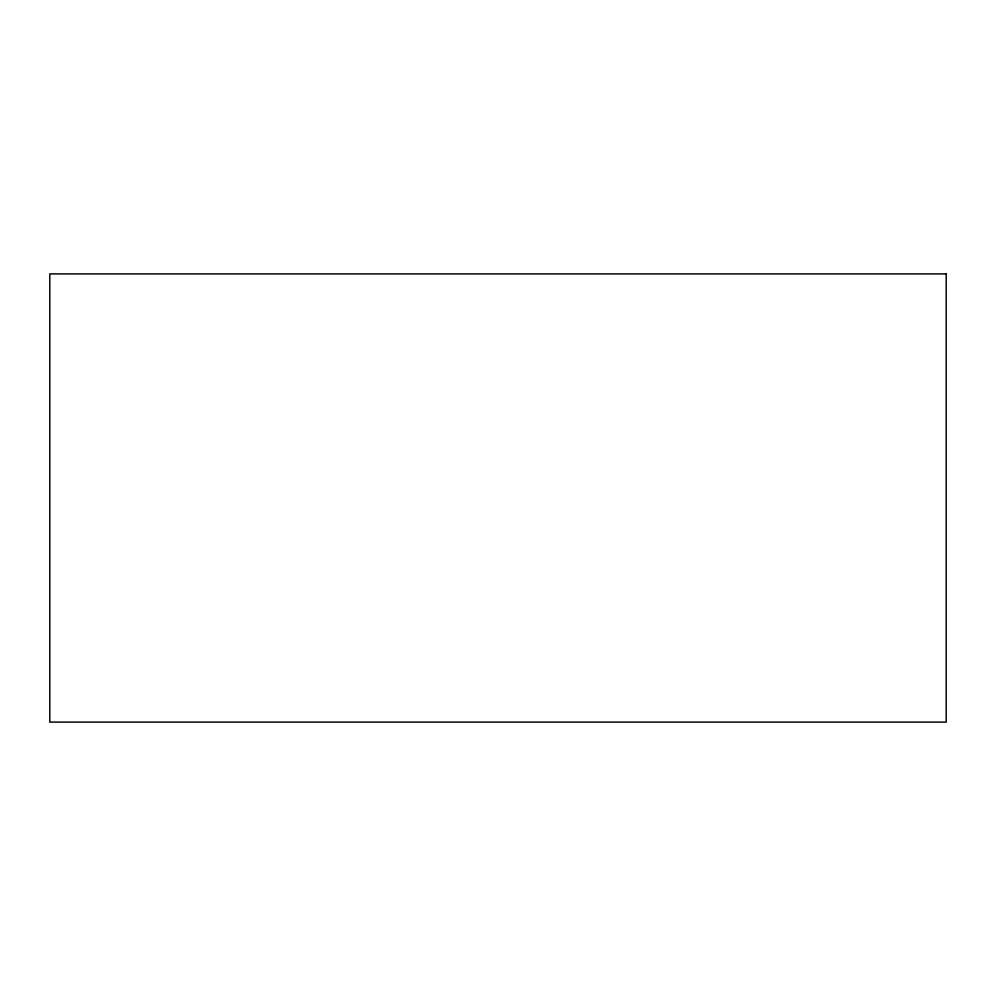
<?xml version="1.0" encoding="UTF-8"?>
<svg xmlns="http://www.w3.org/2000/svg" width="996" height="996" viewBox="0 0 996 996"><rect width="100%" height="100%" fill="white"/><g stroke="black" fill="none" stroke-linecap="round" stroke-linejoin="round"><path stroke-width="1.49" d="M946.2 273.9L49.8 273.9L49.8 722.1L946.2 722.1L946.2 273.9"/></g></svg>
